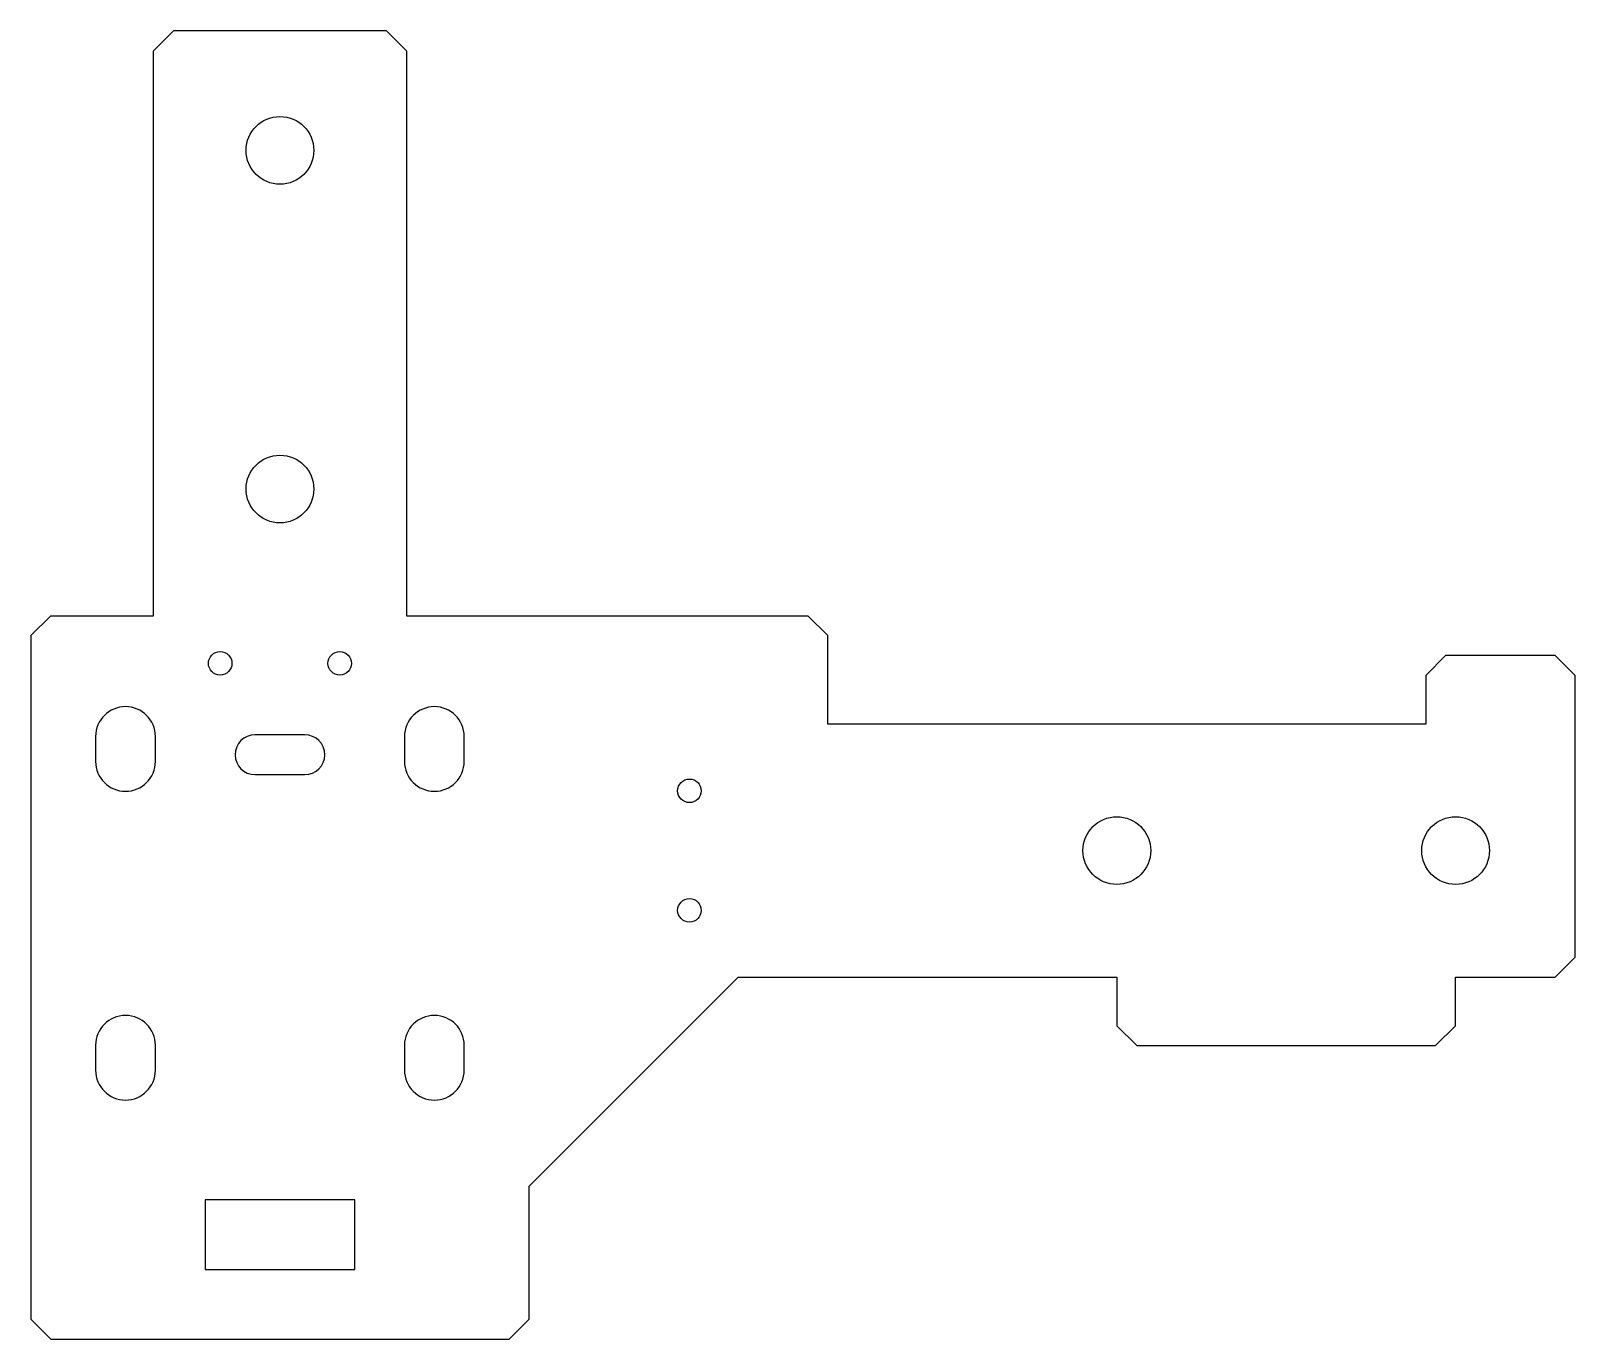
# Model space of a CAD drawing. Header units: millimetres. Extents: x -25 to 130, y -66 to 66.
import ezdxf

# ---------------------------------------------------------------- set-up
doc = ezdxf.new("R2010")
doc.units = ezdxf.units.MM

msp = doc.modelspace()

# ---------------------------------------------------------------- linework, layer by layer
at = {"color": 7, "linetype": 'Continuous', "lineweight": 25}
for p, q in [((-10.7, 65.675), (-12.7, 63.675)), ((10.7, 65.675), (-10.7, 65.675)), ((12.7, 63.675), (10.7, 65.675)), ((-12.7, 6.955), (-12.7, 63.675)), ((12.7, 63.675), (12.7, 6.955)), ((-23, 6.955), (-25, 4.955)), ((-23, 6.955), (-12.7, 6.955)), ((12.7, 6.955), (53, 6.955)), ((55, 4.955), (53, 6.955)), ((-25, 4.955), (-25, -63.675)), ((55, -3.925), (55, 4.955)), ((117, 2.955), (115, 0.955)), ((128, 2.955), (117, 2.955)), ((130, 0.955), (128, 2.955)), ((115, 0.955), (115, -3.925)), ((130, -27.325), (130, 0.955)), ((115, -3.925), (55, -3.925)), ((-18.5, -5.175), (-18.5, -7.675)), ((-12.5, -7.675), (-12.5, -5.175)), ((2.5, -5), (-2.5, -5)), ((12.5, -5.175), (12.5, -7.675)), ((18.5, -7.675), (18.5, -5.175)), ((-2.5, -9), (2.5, -9)), ((128, -29.325), (130, -27.325)), ((25, -50.325), (46, -29.325)), ((46, -29.325), (84, -29.325)), ((84, -29.325), (84, -34.205)), ((118, -29.325), (128, -29.325)), ((118, -34.205), (118, -29.325)), ((84, -34.205), (86, -36.205)), ((116, -36.205), (118, -34.205)), ((-18.5, -36.175), (-18.5, -38.675)), ((-12.5, -38.675), (-12.5, -36.175)), ((12.5, -36.175), (12.5, -38.675)), ((18.5, -38.675), (18.5, -36.175)), ((86, -36.205), (116, -36.205)), ((25, -63.675), (25, -50.325)), ((7.5, -51.675), (-7.5, -51.675)), ((-7.5, -51.675), (-7.5, -58.675)), ((7.5, -58.675), (7.5, -51.675)), ((-7.5, -58.675), (7.5, -58.675)), ((-25, -63.675), (-23, -65.675)), ((23, -65.675), (25, -63.675)), ((-23, -65.675), (23, -65.675))]:
    msp.add_line(p, q, dxfattribs=at)
for centre, radius in [((0, 53.675), 3.4), ((0, 19.675), 3.4), ((-6, 2.175), 1.181), ((6, 2.175), 1.181), ((41.1, -10.625), 1.181), ((84, -16.625), 3.4), ((118, -16.625), 3.4), ((41.1, -22.625), 1.181)]:
    msp.add_circle(centre, radius, dxfattribs=at)
for centre, radius, start, end in [((-15.5, -5.175), 3, 0, 180), ((15.5, -5.175), 3, 0, 180), ((-2.5, -7), 2, 90, 270), ((2.5, -7), 2, 270, 90), ((-15.5, -7.675), 3, 180, 0), ((15.5, -7.675), 3, 180, 0), ((-15.5, -36.175), 3, 0, 180), ((15.5, -36.175), 3, 0, 180), ((-15.5, -38.675), 3, 180, 0), ((15.5, -38.675), 3, 180, 0)]:
    msp.add_arc(centre, radius, start, end, dxfattribs=at)

doc.saveas('drawing.dxf')
